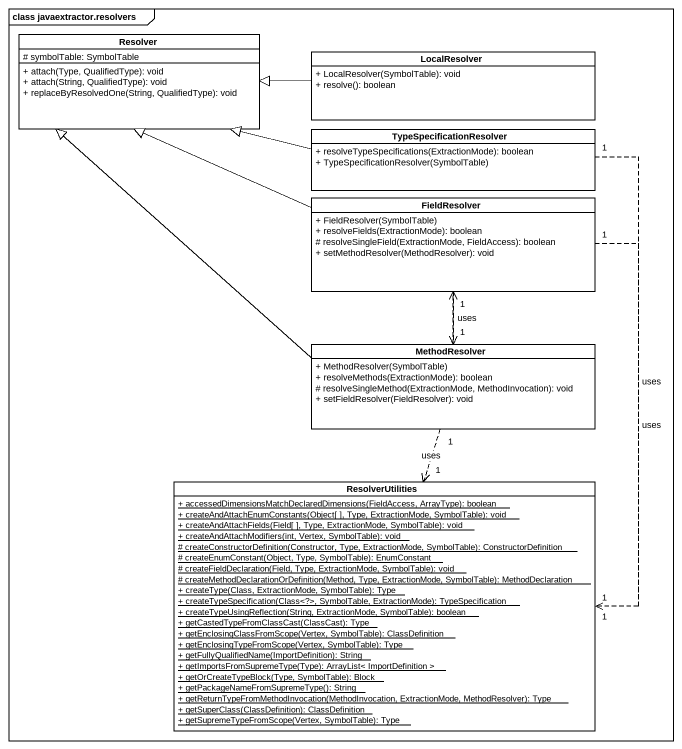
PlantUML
@startuml
mainframe class javaextractor.resolvers
hide circle
hide empty members
skinparam classAttributeIconSize 0
class Resolver {
  # symbolTable: SymbolTable
  + attach(Type, QualifiedType): void
  + attach(String, QualifiedType): void
  + replaceByResolvedOne(String, QualifiedType): void
}
class LocalResolver {
  + LocalResolver(SymbolTable): void
  + resolve(): boolean
}
class TypeSpecificationResolver {
  + resolveTypeSpecifications(ExtractionMode): boolean
  + TypeSpecificationResolver(SymbolTable)
}
class FieldResolver {
  + FieldResolver(SymbolTable)
  + resolveFields(ExtractionMode): boolean
  # resolveSingleField(ExtractionMode, FieldAccess): boolean
  + setMethodResolver(MethodResolver): void
}
class MethodResolver {
  + MethodResolver(SymbolTable)
  + resolveMethods(ExtractionMode): boolean
  # resolveSingleMethod(ExtractionMode, MethodInvocation): void
  + setFieldResolver(FieldResolver): void
}
class ResolverUtilities {
  {static} + accessedDimensionsMatchDeclaredDimensions(FieldAccess, ArrayType): boolean
  {static} + createAndAttachEnumConstants(Object[ ], Type, ExtractionMode, SymbolTable): void
  {static} + createAndAttachFields(Field[ ], Type, ExtractionMode, SymbolTable): void
  {static} + createAndAttachModifiers(int, Vertex, SymbolTable): void
  {static} # createConstructorDefinition(Constructor, Type, ExtractionMode, SymbolTable): ConstructorDefinition
  {static} # createEnumConstant(Object, Type, SymbolTable): EnumConstant
  {static} # createFieldDeclaration(Field, Type, ExtractionMode, SymbolTable): void
  {static} # createMethodDeclarationOrDefinition(Method, Type, ExtractionMode, SymbolTable): MethodDeclaration
  {static} + createType(Class, ExtractionMode, SymbolTable): Type
  {static} + createTypeSpecification(Class<?>, SymbolTable, ExtractionMode): TypeSpecification
  {static} + createTypeUsingReflection(String, ExtractionMode, SymbolTable): boolean
  {static} + getCastedTypeFromClassCast(ClassCast): Type
  {static} + getEnclosingClassFromScope(Vertex, SymbolTable): ClassDefinition
  {static} + getEnclosingTypeFromScope(Vertex, SymbolTable): Type
  {static} + getFullyQualifiedName(ImportDefinition): String
  {static} + getImportsFromSupremeType(Type): ArrayList< ImportDefinition >
  {static} + getOrCreateTypeBlock(Type, SymbolTable): Block
  {static} + getPackageNameFromSupremeType(): String
  {static} + getReturnTypeFromMethodInvocation(MethodInvocation, ExtractionMode, MethodResolver): Type
  {static} + getSuperClass(ClassDefinition): ClassDefinition
  {static} + getSupremeTypeFromScope(Vertex, SymbolTable): Type
}
LocalResolver -left-|> Resolver
TypeSpecificationResolver -left-|> Resolver
TypeSpecificationResolver "1" ..> "1" ResolverUtilities : uses
FieldResolver -left-|> Resolver
FieldResolver ..> MethodResolver
FieldResolver "1" ..> "1" ResolverUtilities : uses
MethodResolver -up-|> Resolver
MethodResolver "1" .up.> "1" FieldResolver : uses
MethodResolver "1" ..> "1" ResolverUtilities : uses
@enduml
